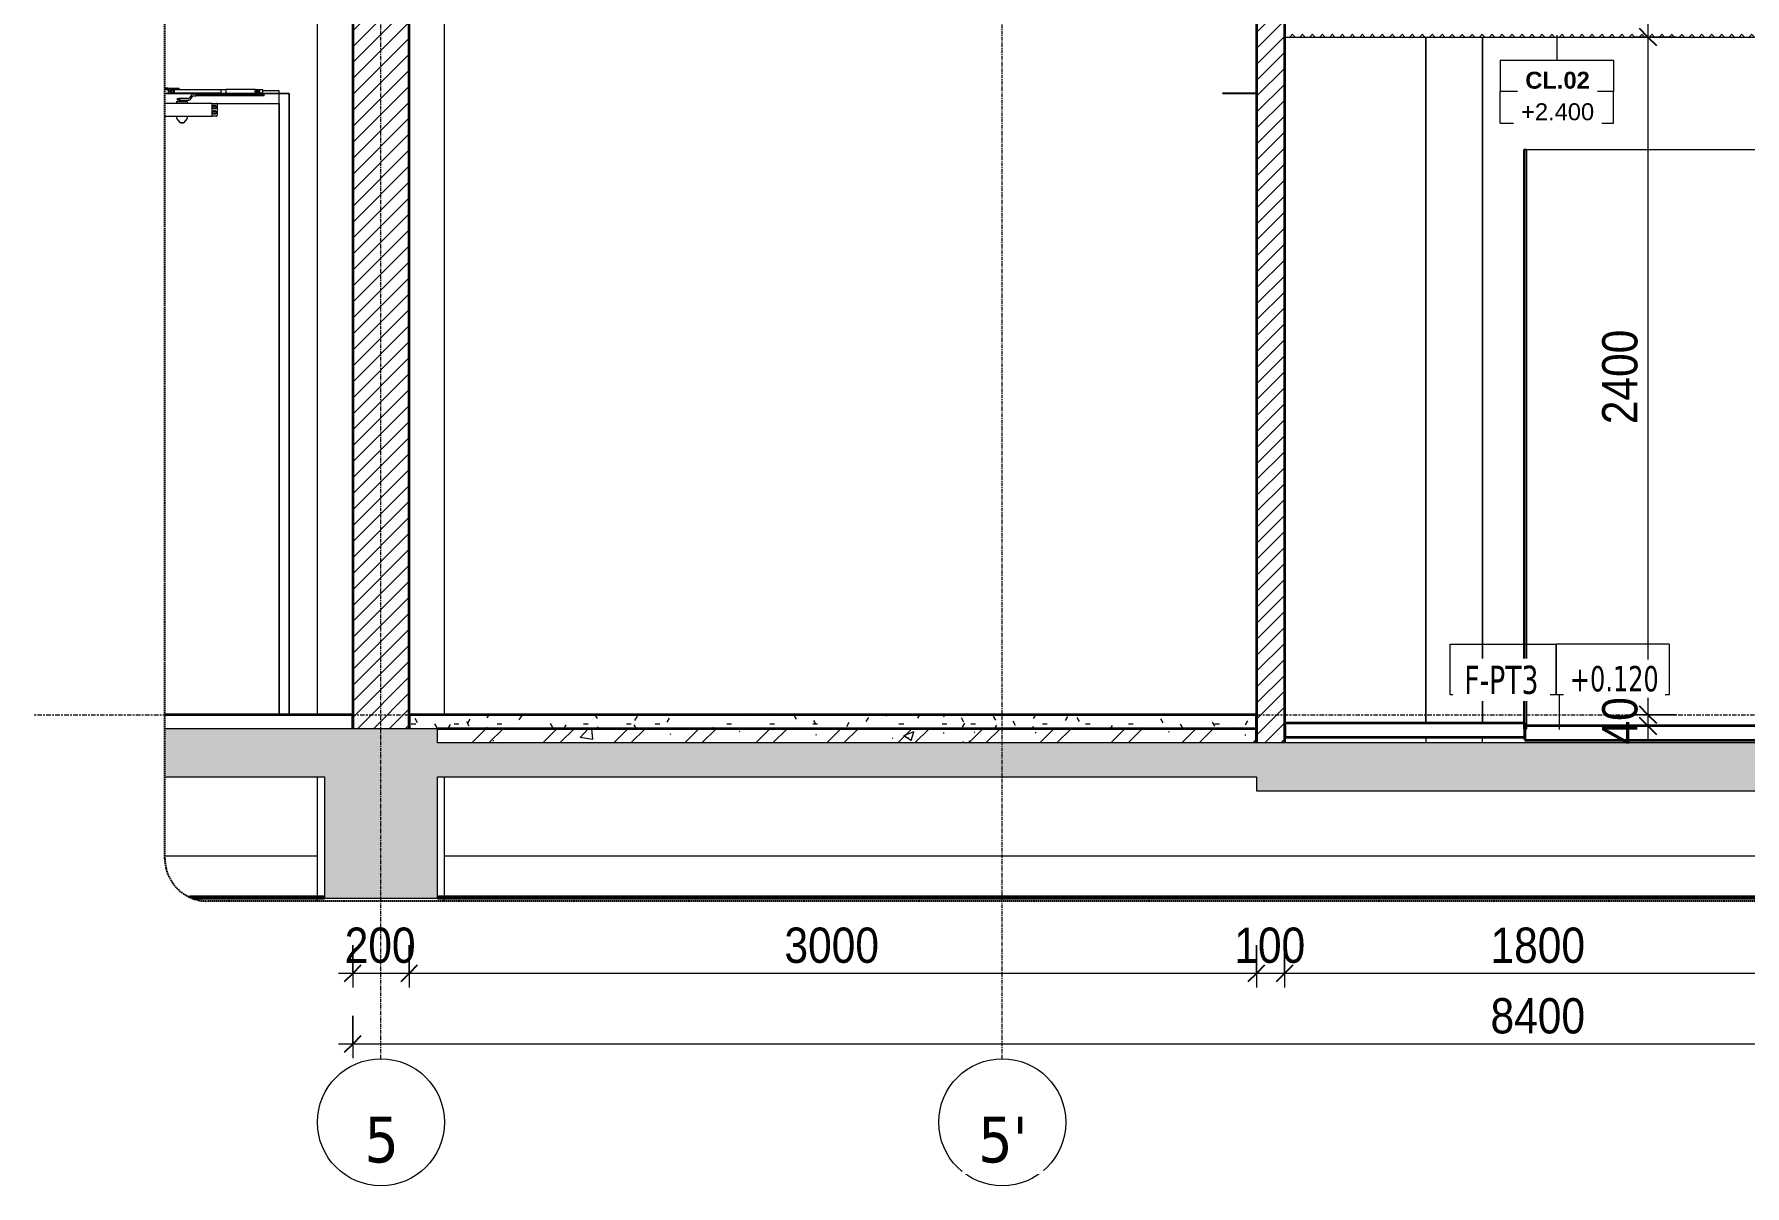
# Model space of a CAD drawing. Header units: millimetres. Extents: x 50254 to 245170, y 481 to 78637.
# Drawn here: x 105849 to 111906, y 531 to 4610 of the extents above; entities that cross this region are included whole.
import ezdxf

# ---------------------------------------------------------------- set-up
doc = ezdxf.new("R2010")
doc.units = ezdxf.units.MM
for name, pattern in [('Centre', [31.75, 6.35, -4.7625, 15.875, -4.7625]), ('Grid Line', [22.225, 12.7, -3.175, 3.175, -3.175]), ('Hidden', [7.14375, 4.7625, -2.38125])]:
    doc.linetypes.add(name, pattern=pattern)
for name, color, linetype, lineweight in [('0-4', 90, 'Continuous', 5), ('A-ANNO-DIMS', 211, 'Continuous', 9), ('A-ANNO-DIMS-50', 211, 'Continuous', 9), ('A-CLNG-1', 250, 'Continuous', 35), ('A-CLNG-FNSH-1', 7, 'Continuous', 18), ('A-CLNG-IDEN', 151, 'Continuous', 9), ('A-CLNG-PATT-1', 13, 'Continuous', 18), ('A-CLNG-PATT-2', 9, 'Continuous', 18), ('A-DETL-GENF', 92, 'Continuous', 18), ('A-DETL-GENF-4', 92, 'Hidden', 25), ('A-DETL-GENF-5', 9, 'Continuous', 18), ('A-DETL-THIN', 151, 'Continuous', 18), ('A-DOOR', 31, 'Continuous', 18), ('A-DOOR-3', 50, 'Continuous', 25), ('A-DOOR-FRAM-1', 31, 'Continuous', 18), ('A-FLOR-FNSH-1', 250, 'Continuous', 35), ('A-FLOR-IDEN', 11, 'Continuous', 9), ('A-FLOR-LEVL-2', 51, 'Centre', 9), ('A-FLOR-PATT-1', 253, 'Continuous', 18), ('A-FLOR-PATT-3', 67, 'Continuous', 18), ('A-GLAZ-CURT', 52, 'Continuous', 18), ('A-GLAZ-CURT-1', 50, 'Continuous', 25), ('A-GLAZ-CURT-2', 7, 'Continuous', 18), ('A-WALL', 113, 'Continuous', 18), ('A-WALL-4', 250, 'Continuous', 35), ('A-WALL-PATT-1', 9, 'Continuous', 18), ('A-WALL-PATT-2', 111, 'Continuous', 18), ('S-BEAM-1', 7, 'Continuous', 18), ('S-COLS', 52, 'Continuous', 18), ('S-COLS-8', 7, 'Continuous', 18), ('S-GRID-1', 1, 'Grid Line', 9), ('S-GRID-IDEN', 1, 'Continuous', 9)]:
    doc.layers.add(name, color=color, linetype=linetype, lineweight=lineweight)
doc.styles.add('Arial_1', font='arial.ttf', dxfattribs={"height": 60})
doc.styles.add('Arial_B_3', font='arialbd.ttf', dxfattribs={"height": 60})
doc.styles.add('Tahoma', font='tahoma.ttf', dxfattribs={"width": 0.8, "height": 100})
doc.styles.add('Tahoma_1', font='tahoma.ttf', dxfattribs={"width": 0.8, "height": 90})
doc.styles.add('Tahoma_B', font='tahomabd.ttf', dxfattribs={"height": 162.5})
doc.styles.add('UTM Avo', font='', dxfattribs={"width": 0.9, "height": 125})
doc.styles.get('UTM Avo').set_extended_font_data('UTM Avo')
doc.dimstyles.new('1_Dim_chi_tiet_2_5', dxfattribs={"dimscale": 304.8, "dimtxt": 124.912619, "dimasz": 0.19685, "dimexe": 0.164042, "dimexo": 0.0625, "dimgap": 0.016404, "dimtad": 1, "dimdec": 0, "dimrnd": 5, "dimzin": 0, "dimdsep": 46, "dimtxsty": 'UTM Avo', "dimblk1": 'OBLIQUE', "dimblk2": 'OBLIQUE', "dimsah": 1, "dimcen": 0.09, "dimdle": 0.164042, "dimazin": 0, "dimtfac": 1, "dimtdec": 4, "dimtix": 1, "dimtmove": 0, "dimatfit": 3, "dimfxl": 0.328084, "dimfxlon": 1, "dimtvp": 1, "dimtolj": 1, "dimtzin": 0, "dimarcsym": 2})
pattern_1 = [(50, (58313.93, 15375), (364.368, -31.878), [38.1, -419.1]), (355, (58313.93, 15375), (-70.486, 382.113), [30.48, -335.28]), (100.451, (58344.3, 15372.34), (293.885, 350.233), [32.38, -356.18]), (46.184, (58313.93, 15476.6), (542.158, -84.086), [57.15, -628.65]), (96.636, (58359.1, 15469.6), (474.805, 494.855), [48.57, -534.27]), (351.184, (58313.93, 15476.6), (474.81, 494.85), [45.72, -502.92]), (21, (58364.73, 15451.2), (303.2285, -204.5305), [38.1, -419.1]), (326, (58364.73, 15451.2), (123.604, 368.376), [30.48, -335.28]), (71.451, (58390, 15434.16), (426.834, 163.843), [32.38, -356.18]), (37.5, (58313.93, 15375), (6.1766, 169.1102), [3.353, -327.863, 3.353, -337.007, -336.55]), (37.5, (58313.93, 15375), (6.1766, 169.1102), [-671.576, 3.353, -333.197]), (7.5, (58313.93, 15375), (133.6389, 200.3615), [3.353, -190.703, 3.353, -320.243, -128.27]), (7.5, (58313.93, 15375), (133.6389, 200.3615), [-517.652, 3.353, -124.917]), (327.5, (58200.65, 15375), (271.1818, -11.4584), [3.353, -123.647, 3.353, -392.887, -525.78]), (327.5, (58200.65, 15375), (271.1818, -11.4584), [-523.24, 3.353, -522.427]), (317.5, (58149.85, 15375), (296.2585, 50.853), [3.353, -161.747, 3.353, -259.791, -373.38]), (317.5, (58149.85, 15375), (296.2585, 50.853), [-428.244, 3.353, -370.027]), (45, (58313.93, 15375), (-125.7236, 125.7236), []), (45, (58313.93, 15565.5), (-125.7236, 125.7236), [])]

# ---------------------------------------------------------------- blocks, each defined once
blk = doc.blocks.new('NCV_TKTC_KET CAU_rvt-5-TKCS_CĂN HỘ LOẠI 1 - MẶT CẮT 4')
at = {"layer": 'A-FLOR-PATT-1'}
h = blk.add_hatch(dxfattribs=at)
h.set_pattern_fill('FP_13', color=256, style=0, pattern_type=2)
h.set_pattern_definition(pattern_1)
h.paths.add_polyline_path([(55852.6, 2100), (55852.6, 2150), (52952.6, 2150), (52952.6, 2100), (55852.4, 2100)])
h = blk.add_hatch(dxfattribs=at)
h.set_pattern_fill('FP_13', color=256, style=0, pattern_type=2)
h.set_pattern_definition(pattern_1)
h.paths.add_polyline_path([(55852.6, 2100), (55852.6, 2150), (52952.6, 2150), (52952.6, 2100), (55852.4, 2100)])
at = {"layer": 'A-FLOR-FNSH-1'}
for p, q in [((55852.6, 2150), (52952.6, 2150)), ((55852.6, 2100), (55852.6, 2150))]:
    blk.add_line(p, q, dxfattribs=at)
at = {"layer": 'S-BEAM-1'}
for p, q in [((51987.6, 1700), (52527.6, 1700)), ((52977.6, 1700), (55852.6, 1700)), ((55852.6, 1700), (57852.6, 1700))]:
    blk.add_line(p, q, dxfattribs=at)
at = {"layer": 'S-COLS-8'}
for p, q in [((52527.6, 2200), (52527.6, 5380)), ((52977.6, 2200), (52977.6, 5380)), ((52527.6, 1555), (52527.6, 1980)), ((52977.6, 1555), (52977.6, 1980)), ((52527.6, 1540), (52527.6, 1550)), ((52977.6, 1540), (52977.6, 1550))]:
    blk.add_line(p, q, dxfattribs=at)
blk = doc.blocks.new('DOOR_CW_01 CANH MO-PANEL KINH - DIG_02-800x2200-CỬA NHÔM KÍNH-400864-TKCS_CĂN HỘ LOẠI 1 - MẶT CẮT 4')
at = {"layer": 'A-DOOR-3'}
blk.add_line((55852.564287, 4400), (55732.564287, 4400), dxfattribs=at)
blk = doc.blocks.new('System Panel - Glazed-921742-TKCS_CĂN HỘ LOẠI 1 - MẶT CẮT 4')
at = {"layer": 'A-GLAZ-CURT-2'}
for p, q in [((57742.6, 4200), (57302.1, 4200)), ((57742.6, 2160), (57742.6, 4200))]:
    blk.add_line(p, q, dxfattribs=at)
blk = doc.blocks.new('System Panel - Glazed-V110-TKCS_CĂN HỘ LOẠI 1 - MẶT CẮT 4')
at = {"layer": 'A-GLAZ-CURT-2'}
blk.add_line((57302.1, 4200), (56809.2, 4200), dxfattribs=at)
blk = doc.blocks.new('System Panel - Glazed-928425-TKCS_CĂN HỘ LOẠI 1 - MẶT CẮT 4')
at = {"layer": 'A-GLAZ-CURT-1'}
for p, q in [((56799.2, 4200), (56799.2, 2150)), ((56809.2, 4200), (56799.2, 4200)), ((56809.2, 2150), (56809.2, 4200)), ((56799.2, 2150), (56809.2, 2150))]:
    blk.add_line(p, q, dxfattribs=at)
blk = doc.blocks.new('NCV_TKTC_TANG 1_rvt-3-TKCS_CĂN HỘ LOẠI 1 - MẶT CẮT 4')
at = {"layer": 'A-CLNG-PATT-2'}
h = blk.add_hatch(dxfattribs=at)
h.set_pattern_fill('FP_15', color=256, style=0, pattern_type=2)
h.set_pattern_definition([(45, (58313.932, 15375), (-17.67767, 17.67767), []), (135, (58313.932, 15375), (-17.67767, -17.67767), [])])
h.paths.add_polyline_path([(55952.6, 4600), (57752.6, 4600), (57752.6, 4610), (55952.6, 4610)])
at = {"layer": 'A-FLOR-PATT-3'}
h = blk.add_hatch(dxfattribs=at)
h.set_pattern_fill('FP_14', color=256, style=0, pattern_type=2)
h.set_pattern_definition([(0, (58313.93, 15375), (203.2, 50.8), [16.764, -135.636, 16.764, -135.636, -812.8]), (0, (58313.93, 15375), (203.2, 50.8), [-304.8, 16.764, -288.036, 16.764, -135.636, -355.6]), (0, (58313.93, 15375), (203.2, 50.8), [-762, 16.764, -84.836, 16.764, -237.236]), (120, (58390.13, 15400.4), (-145.59409, 150.57636), [16.764, -135.636, 16.764, -135.636, -812.8]), (120, (58390.13, 15400.4), (-145.59409, 150.57636), [-304.8, 16.764, -288.036, 16.764, -135.636, -355.6]), (120, (58390.13, 15400.4), (-145.59409, 150.57636), [-762, 16.764, -84.836, 16.764, -237.236]), (240, (58415.53, 15502), (-57.60591, -201.37636), [16.764, -135.636, 16.764, -135.636, -812.8]), (240, (58415.53, 15502), (-57.60591, -201.37636), [-304.8, 16.764, -288.036, 16.764, -135.636, -355.6]), (240, (58415.53, 15502), (-57.60591, -201.37636), [-762, 16.764, -84.836, 16.764, -237.236])])
h.paths.add_polyline_path([(54361.2, 2150), (55852.6, 2150), (55852.6, 2200), (52852.6, 2200), (52852.6, 2150), (52977.6, 2150)])
at = {"layer": 'A-WALL-PATT-1'}
h = blk.add_hatch(dxfattribs=at)
h.set_pattern_fill('FP_12', color=256, style=0, pattern_type=2)
h.set_pattern_definition([(45, (58313.932, 15375), (-28.28427, 28.28427), [])])
h.paths.add_polyline_path([(55852.6, 2100), (55952.6, 2100), (55952.6, 5330), (55852.6, 5330), (55852.6, 2150)])
at = {"layer": 'A-CLNG-FNSH-1'}
for p, q in [((55952.6, 4610), (55952.6, 4600)), ((55952.6, 4600), (57752.6, 4600))]:
    blk.add_line(p, q, dxfattribs=at)
at = {"layer": 'A-FLOR-FNSH-1'}
for p, q in [((52652.6, 2200), (51987.6, 2200)), ((52652.6, 2150), (52652.6, 2200)), ((55852.6, 2200), (52852.6, 2200)), ((52852.6, 2200), (52852.6, 2150)), ((55852.6, 2100), (55852.6, 2200)), ((56802.6, 2170), (55952.6, 2170)), ((55952.6, 2170), (55952.6, 2120)), ((55952.6, 2120), (56802.6, 2120)), ((56802.6, 2120), (56802.6, 2170)), ((57752.6, 2160), (56802.6, 2160)), ((56802.6, 2160), (56802.6, 2110)), ((56802.6, 2110), (57752.6, 2110))]:
    blk.add_line(p, q, dxfattribs=at)
at = {"layer": 'A-WALL-4'}
for p, q in [((55852.6, 5330), (55852.6, 2100)), ((55952.6, 2100), (55952.6, 5330))]:
    blk.add_line(p, q, dxfattribs=at)
at = {"layer": 'A-DOOR'}
blk.add_blockref('DOOR_CW_01 CANH MO-PANEL KINH - DIG_02-800x2200-CỬA NHÔM KÍNH-400864-TKCS_CĂN HỘ LOẠI 1 - MẶT CẮT 4', (0, 0), dxfattribs=at)
at = {"layer": 'A-GLAZ-CURT'}
for name in ['System Panel - Glazed-928425-TKCS_CĂN HỘ LOẠI 1 - MẶT CẮT 4', 'System Panel - Glazed-V110-TKCS_CĂN HỘ LOẠI 1 - MẶT CẮT 4', 'System Panel - Glazed-921742-TKCS_CĂN HỘ LOẠI 1 - MẶT CẮT 4']:
    blk.add_blockref(name, (0, 0), dxfattribs=at)
blk = doc.blocks.new('FD_05 - FD_05-1000x2200mm-V109-TKCS_CĂN HỘ LOẠI 1 - MẶT CẮT 4')
at = {"layer": 'A-DOOR'}
for p, q in [((51987.5, 4414.5), (51999, 4414.5)), ((51999, 4400.5), (51987.5, 4400.5)), ((52154.4, 4365), (51987.6, 4365)), ((51987.7, 4420.3), (51987.7, 4418.5)), ((51987.9, 4418.5), (51991.6, 4418.5)), ((51987.9, 4415.5), (51991.6, 4415.5)), ((51988.6, 4420.3), (51993.7, 4420.3)), ((51988.7, 4415.5), (51988.7, 4414.5)), ((51991.6, 4418.5), (51995.9, 4418.5)), ((51991.6, 4415.5), (51995.9, 4415.5)), ((51993.7, 4420.3), (51998.9, 4420.3)), ((51995.9, 4418.5), (52012.4, 4418.5)), ((51995.9, 4415.5), (52012.4, 4415.5)), ((51998.7, 4414.5), (51998.7, 4415.5)), ((51999, 4414.5), (52004.7, 4414.5)), ((51999, 4414.5), (51999, 4400.5)), ((52004.7, 4400.5), (51999, 4400.5)), ((51999.7, 4418.5), (51999.7, 4420.3)), ((52000.2, 4400.5), (52000.2, 4414.5)), ((52006.7, 4414.5), (52004.7, 4414.5)), ((52008.7, 4414.5), (52006.7, 4414.5)), ((52006.7, 4414.5), (52008.7, 4414.5)), ((52008.7, 4414.5), (52008.7, 4415.5)), ((52185.7, 4412.5), (52009.4, 4412.5)), ((52009.4, 4402.5), (52185.7, 4402.5)), ((52010.2, 4411.5), (52010.9, 4411.5)), ((52010.9, 4403.5), (52010.2, 4403.5)), ((52010.9, 4411.5), (52017.8, 4411.5)), ((52017.8, 4403.5), (52010.9, 4403.5)), ((52012.4, 4418.5), (52013.5, 4418.5)), ((52012.4, 4415.5), (52013.5, 4415.5)), ((52013.5, 4418.5), (52018.7, 4418.5)), ((52013.5, 4415.5), (52018.7, 4415.5)), ((52017.8, 4403.5), (52017.8, 4411.5)), ((52018.8, 4418.5), (52019.1, 4418.5)), ((52018.8, 4415.5), (52019.1, 4415.5)), ((52019.1, 4418.5), (52038.3, 4418.5)), ((52019.1, 4415.5), (52038.3, 4415.5)), ((52028.8, 4372), (52028.8, 4365)), ((52028.8, 4372), (52029.5, 4372)), ((52029.5, 4372), (52067.9, 4372)), ((52030.9, 4382), (52030.9, 4376)), ((52030.9, 4382), (52039.4, 4382)), ((52039.4, 4376), (52030.9, 4376)), ((52038.3, 4418.5), (52038.7, 4418.5)), ((52038.3, 4415.5), (52038.7, 4415.5)), ((52038.3, 4384), (52045.7, 4384)), ((52038.3, 4384), (52038.3, 4382)), ((52038.3, 4376), (52038.3, 4374)), ((52042, 4374), (52038.3, 4374)), ((52038.7, 4415.5), (52038.7, 4418.5)), ((52038.7, 4415.5), (52038.7, 4418.5)), ((52069.8, 4382), (52039.4, 4382)), ((52039.4, 4382), (52039.4, 4376)), ((52039.4, 4376), (52069.8, 4376)), ((52039.4, 4374), (52039.4, 4372)), ((52045.7, 4374), (52042, 4374)), ((52045.7, 4384), (52045.7, 4382)), ((52045.7, 4376), (52045.7, 4374)), ((52045.8, 4384), (52055.7, 4384)), ((52050.7, 4374), (52045.8, 4374)), ((52055.7, 4374), (52050.7, 4374)), ((52055.7, 4384), (52058.4, 4384)), ((52055.7, 4384), (52055.7, 4382)), ((52055.7, 4376), (52055.7, 4374)), ((52057.1, 4374), (52055.7, 4374)), ((52058.4, 4374), (52057.1, 4374)), ((52057.4, 4372), (52057.4, 4374)), ((52058.4, 4382), (52058.4, 4384)), ((52058.4, 4374), (52058.4, 4376)), ((52067.9, 4365), (52067.9, 4372)), ((52080.5, 4392.9), (52074.7, 4384.6)), ((52079.6, 4381.1), (52085.4, 4389.4)), ((52090.3, 4398), (52090.3, 4398)), ((52098.7, 4398), (52090.3, 4398)), ((52090.3, 4392), (52098.7, 4392)), ((52098.7, 4392), (52098.7, 4398)), ((52098.7, 4398), (52334.2, 4398)), ((52334.2, 4392), (52098.7, 4392)), ((52154.4, 4364.7), (52154.4, 4365)), ((52154.4, 4356.1), (52154.4, 4364.7)), ((52154.5, 4365), (52157.1, 4365)), ((52157.1, 4365), (52169.4, 4365)), ((52172.4, 4362), (52172.4, 4323)), ((52203.1, 4413.5), (52185.7, 4413.5)), ((52185.7, 4401.5), (52203.1, 4401.5)), ((52307.8, 4414.5), (52203.1, 4414.5)), ((52203.1, 4400.5), (52307.8, 4400.5)), ((52308.6, 4414), (52315.5, 4414)), ((52308.6, 4414), (52308.6, 4401)), ((52308.6, 4401.4), (52308.6, 4413.6)), ((52308.6, 4413.6), (52308.6, 4401.4)), ((52315.5, 4401), (52308.6, 4401)), ((52315.5, 4414), (52322.6, 4414)), ((52322.6, 4401), (52315.5, 4401)), ((52321.2, 4401), (52321.2, 4398)), ((52322.6, 4414), (52334.7, 4414)), ((52322.6, 4414), (52322.6, 4401)), ((52334.7, 4401), (52322.6, 4401)), ((52332.2, 4398), (52332.2, 4401)), ((52334.2, 4398), (52338.7, 4398)), ((52334.2, 4398), (52334.2, 4392)), ((52338.7, 4392), (52334.2, 4392)), ((52334.7, 4401), (52334.7, 4414)), ((52392.6, 4410), (52335.2, 4410)), ((52338.7, 4392), (52338.7, 4398)), ((52392.6, 2200), (52392.6, 4410)), ((51987.6, 4320), (52154.4, 4320)), ((52028.9, 4320), (52028.9, 4312.4)), ((52029.1, 4311.7), (52042.1, 4296.3)), ((52054.6, 4296.3), (52067.6, 4311.7)), ((52067.9, 4312.4), (52067.9, 4320)), ((52154.4, 4354.3), (52154.4, 4356.1)), ((52154.4, 4330.7), (52154.4, 4354.3)), ((52154.4, 4328.9), (52154.4, 4330.7)), ((52154.4, 4320.3), (52154.4, 4328.9)), ((52154.4, 4320), (52154.4, 4320.3)), ((52157.1, 4320), (52154.5, 4320)), ((52169.4, 4320), (52157.1, 4320)), ((52048.4, 4296), (52048.4, 4296)), ((52048.4, 4296), (52048.4, 4296))]:
    blk.add_line(p, q, dxfattribs=at)
at = {"layer": 'A-DOOR', "flags": 128}
for points in [[(52017.8, 4411.5), (52018.8, 4411), (52019.6, 4410.4), (52020.2, 4409.7), (52020.7, 4409), (52021, 4408.3), (52021.1, 4407.5)], [(52021.1, 4407.5), (52021, 4406.7), (52020.7, 4406), (52020.2, 4405.3), (52019.6, 4404.6), (52018.8, 4404), (52017.8, 4403.5)], [(52172.4, 4362), (52172.3, 4362.7), (52172.1, 4363.3), (52171.7, 4363.9), (52171.2, 4364.3), (52170.7, 4364.7), (52170, 4364.9), (52169.4, 4365)], [(52169.4, 4320), (52170, 4320.1), (52170.7, 4320.3), (52171.2, 4320.7), (52171.7, 4321.1), (52172.1, 4321.7), (52172.3, 4322.3), (52172.4, 4323)], [(52048.4, 4296), (52043.7, 4296), (52042.8, 4296)], [(52042.8, 4296), (52045.4, 4296), (52048.4, 4296)], [(52048.4, 4296), (52053.1, 4296), (52053.9, 4296)], [(52053.9, 4296), (52051.4, 4296), (52048.4, 4296)]]:
    blk.add_lwpolyline(points, dxfattribs=at)
at = {"layer": 'A-DOOR'}
for centre, start, end in [((52163.4, 4352), 0, 180), ((52163.4, 4352), 180, 0), ((52163.4, 4333), 0, 180), ((52163.4, 4333), 180, 0)]:
    blk.add_arc(centre, 3.5, start, end, dxfattribs=at)
for centre, major_axis, ratio, start_param, end_param in [((52006.9, 4407.5), (0, 2.5), 0.965835, 4.712389, 7.853982), ((52006.9, 4407.5), (0, 2.5), 0.965835, 1.570796, 4.712389), ((52004.7, 4407.5), (0, 7), 0.965835, 4.712389, 6.283185), ((52004.7, 4407.5), (0, 7), 0.965835, 3.141593, 4.712389), ((52004.3, 4407.5), (0, 2.5), 0.965835, 4.712389, 5.759587), ((52004.3, 4407.5), (0, 2.5), 0.965835, 3.665191, 4.712389), ((52004.8, 4407.5), (0, 2.5), 0.965835, 4.712389, 5.759587), ((52004.8, 4407.5), (0, 2.5), 0.965835, 4.712389, 5.759587), ((52004.8, 4407.5), (0, 2.5), 0.965835, 3.665191, 4.712389), ((52004.8, 4407.5), (0, 2.5), 0.965835, 3.665191, 4.712389), ((52006.4, 4407.5), (0, 2.5), 0.965835, 4.712389, 5.924361), ((52006.4, 4407.5), (0, 2.5), 0.965835, 4.712389, 5.924361), ((52006.4, 4407.5), (0, 2.5), 0.965835, 3.500417, 4.712389), ((52006.4, 4407.5), (0, 2.5), 0.965835, 3.500417, 4.712389), ((52069.8, 4388), (0, 6), 1, 3.141593, 4.101524), ((52069.8, 4388), (0, 12), 1, 3.141593, 4.101524), ((52090.3, 4386), (0, 12), 1, 0, 0.959931), ((52090.3, 4386), (0, 6), 1, 0, 0.959931), ((52185.7, 4407.5), (0, 6), 0.259156, 4.712389, 6.806784), ((52185.7, 4407.5), (0, 6), 0.259156, 2.617994, 4.712389), ((52185.7, 4407.5), (0, 5), 0.259156, 4.712389, 6.283185), ((52185.7, 4407.5), (0, 5), 0.259156, 3.141593, 4.712389), ((52203.1, 4407.5), (0, 7), 0.259156, 4.712389, 6.806784), ((52203.1, 4407.5), (0, 7), 0.259156, 2.617994, 4.712389), ((52203.1, 4407.5), (0, 6), 0.259156, 4.712389, 6.283185), ((52203.1, 4407.5), (0, 6), 0.259156, 3.141593, 4.712389), ((52307.8, 4407.5), (0, 7), 0.259156, 5.776005, 6.283185), ((52307.8, 4407.5), (0, 7), 0.259156, 3.141593, 3.648773), ((52316.8, 4407.5), (0, 6.79), 0.965835, 0.291061, 1.570796), ((52316.8, 4407.5), (0, 6.79), 0.965835, 1.570796, 2.850532), ((52317.3, 4407.5), (0, 6.79), 0.965835, 0.291061, 1.570796), ((52317.3, 4407.5), (0, 6.79), 0.965835, 1.570796, 2.850532), ((52316.7, 4407.5), (0, 2.5), 0.965835, 4.712389, 7.853982), ((52316.7, 4407.5), (0, 2.5), 0.965835, 1.570796, 4.712389), ((52313.8, 4407.5), (0, 2.5), 0.965835, 4.712389, 5.497787), ((52313.8, 4407.5), (0, 2.5), 0.965835, 3.926991, 4.712389), ((52314.3, 4407.5), (0, 2.5), 0.965835, 4.712389, 5.759587), ((52314.4, 4407.5), (0, 2.5), 0.965835, 4.712389, 5.759587), ((52314.3, 4407.5), (0, 2.5), 0.965835, 3.665191, 4.712389), ((52314.4, 4407.5), (0, 2.5), 0.965835, 3.665191, 4.712389), ((52316.2, 4407.5), (0, 2.5), 0.965835, 4.712389, 6.021386), ((52316.1, 4407.5), (0, 2.5), 0.965835, 4.712389, 6.021386), ((52316.2, 4407.5), (0, 2.5), 0.965835, 3.403392, 4.712389), ((52316.1, 4407.5), (0, 2.5), 0.965835, 3.403392, 4.712389)]:
    blk.add_ellipse(centre, major_axis=major_axis, ratio=ratio, start_param=start_param, end_param=end_param, dxfattribs=at)
for points, knots in [([(52307.5, 4407.5), (52307.5, 4407.8), (52307.6, 4408.2), (52307.6, 4408.7), (52307.6, 4409), (52307.7, 4409.4), (52307.8, 4409.8), (52307.8, 4410), (52307.9, 4410.3), (52307.9, 4410.4), (52308, 4410.6), (52308, 4410.8), (52308.1, 4411.1), (52308.2, 4411.3), (52308.2, 4411.5), (52308.3, 4411.7), (52308.3, 4411.8), (52308.4, 4412), (52308.4, 4412.3), (52308.5, 4412.5), (52308.6, 4412.8), (52308.6, 4413.2), (52308.6, 4413.5), (52308.6, 4413.6)], [0, 0, 0, 0, 0.1, 0.15, 0.2, 0.25, 0.3, 0.35, 0.375, 0.4, 0.425, 0.45, 0.5, 0.55, 0.575, 0.6, 0.625, 0.65, 0.7, 0.75, 0.8, 0.9, 1, 1, 1, 1]), ([(52308.6, 4401.4), (52308.6, 4401.5), (52308.6, 4401.8), (52308.6, 4402.2), (52308.5, 4402.5), (52308.4, 4402.7), (52308.4, 4403), (52308.3, 4403.2), (52308.3, 4403.3), (52308.2, 4403.5), (52308.2, 4403.7), (52308.1, 4403.9), (52308, 4404.2), (52308, 4404.4), (52307.9, 4404.6), (52307.9, 4404.7), (52307.8, 4405), (52307.8, 4405.2), (52307.7, 4405.6), (52307.6, 4406), (52307.6, 4406.3), (52307.6, 4406.8), (52307.5, 4407.2), (52307.5, 4407.5)], [0, 0, 0, 0, 0.1, 0.2, 0.25, 0.3, 0.35, 0.375, 0.4, 0.425, 0.45, 0.5, 0.55, 0.575, 0.6, 0.625, 0.65, 0.7, 0.75, 0.8, 0.85, 0.9, 1, 1, 1, 1]), ([(52157.1, 4354.9), (52157.6, 4356), (52158.8, 4357.3), (52161, 4358.4), (52162.8, 4358.7), (52164.6, 4358.5), (52166.3, 4357.9), (52167.7, 4356.9), (52168.9, 4355.5), (52169.6, 4353.8), (52169.7, 4352.6), (52169.7, 4352)], [0, 0, 0, 0, 0.2, 0.3, 0.4, 0.5, 0.6, 0.7, 0.8, 0.9, 1, 1, 1, 1]), ([(52169.7, 4352), (52169.7, 4350.8), (52169.2, 4349), (52167.7, 4347.1), (52166.3, 4346.1), (52164.6, 4345.5), (52162.8, 4345.3), (52161, 4345.6), (52159.4, 4346.4), (52158, 4347.6), (52157.4, 4348.6), (52157.1, 4349.1)], [0, 0, 0, 0, 0.2, 0.3, 0.4, 0.5, 0.6, 0.7, 0.8, 0.9, 1, 1, 1, 1]), ([(52157.1, 4335.9), (52157.6, 4337), (52158.8, 4338.3), (52161, 4339.4), (52162.8, 4339.7), (52164.6, 4339.5), (52166.3, 4338.9), (52167.7, 4337.9), (52168.9, 4336.5), (52169.6, 4334.8), (52169.7, 4333.6), (52169.7, 4333)], [0, 0, 0, 0, 0.2, 0.3, 0.4, 0.5, 0.6, 0.7, 0.8, 0.9, 1, 1, 1, 1]), ([(52169.7, 4333), (52169.7, 4331.8), (52169.2, 4330), (52167.7, 4328.1), (52166.3, 4327.1), (52164.6, 4326.5), (52162.8, 4326.3), (52161, 4326.6), (52159.4, 4327.4), (52158, 4328.6), (52157.4, 4329.6), (52157.1, 4330.1)], [0, 0, 0, 0, 0.2, 0.3, 0.4, 0.5, 0.6, 0.7, 0.8, 0.9, 1, 1, 1, 1])]:
    blk.add_open_spline(points, degree=3, knots=knots, dxfattribs=at)
for points in [[(52156.4, 4352), (52156.4, 4352.5), (52156.5, 4353.5), (52156.9, 4354.4), (52157.1, 4354.9)], [(52157.1, 4349.1), (52156.9, 4349.6), (52156.5, 4350.5), (52156.4, 4351.5), (52156.4, 4352)], [(52156.4, 4333), (52156.4, 4333.5), (52156.5, 4334.5), (52156.9, 4335.4), (52157.1, 4335.9)], [(52157.1, 4330.1), (52156.9, 4330.6), (52156.5, 4331.5), (52156.4, 4332.5), (52156.4, 4333)]]:
    blk.add_open_spline(points, degree=3, dxfattribs=at)
at = {"layer": 'A-DOOR-FRAM-1'}
for p, q in [((52321.7, 4400), (51987.9, 4400)), ((52169.4, 4365), (52392.6, 4365)), ((52427.6, 4400), (52332.2, 4400)), ((52392.6, 4365), (52392.6, 2200)), ((52427.6, 2200), (52427.6, 4400))]:
    blk.add_line(p, q, dxfattribs=at)
blk = doc.blocks.new('BORDER VIEW - BORDER VIEW-3678985-TKCS_CĂN HỘ LOẠI 1 - MẶT CẮT 4')
at = {"layer": 'A-DETL-GENF-4'}
for p, q in [((51987.6, 1690), (51987.6, 5750)), ((61411, 1540), (52137.6, 1540))]:
    blk.add_line(p, q, dxfattribs=at)
blk.add_arc((52137.6, 1690), 150, 180, 270, dxfattribs=at)
blk = doc.blocks.new('Grid - M_Grid Head - Circle-353313-TKCS_CĂN HỘ LOẠI 1 - MẶT CẮT 4')
at = {"layer": 'S-GRID-IDEN'}
blk.add_circle((52752.6, 756.4), 225, dxfattribs=at)
blk = doc.blocks.new('DIMBLOCK64-TKCS_CĂN HỘ LOẠI 1 - MẶT CẮT 4')
at = {"layer": 'A-ANNO-DIMS-50'}
for p, q in [((110276.5, 1383.6), (110276.5, 1233.6)), ((110276.5, 1283.6), (110276.5, 1383.6)), ((112076.5, 1383.6), (112076.5, 1233.6)), ((112076.5, 1283.6), (112076.5, 1383.6)), ((112076.5, 1283.6), (110276.5, 1283.6))]:
    blk.add_line(p, q, dxfattribs=at)
at = {"layer": 'A-ANNO-DIMS-50', "lineweight": 25}
for p, q in [((110276.5, 1283.6), (110246.5, 1253.6)), ((110276.5, 1283.6), (110306.5, 1313.6)), ((112076.5, 1283.6), (112046.5, 1253.6)), ((112076.5, 1283.6), (112106.5, 1313.6))]:
    blk.add_line(p, q, dxfattribs=at)
at = {"layer": 'A-ANNO-DIMS-50', "color": 0, "insert": (111005.4, 1446), "char_height": 125, "width": 410.824, "attachment_point": 1, "line_spacing_factor": 1.110334, "style": 'UTM Avo'}
blk.add_mtext('1800', dxfattribs=at)
blk = doc.blocks.new('_Oblique')
at = {"color": 0, "linetype": 'ByBlock', "lineweight": -2}
blk.add_line((-0.5, -0.5), (0.5, 0.5), dxfattribs=at)
blk = doc.blocks.new('DIMBLOCK65-TKCS_CĂN HỘ LOẠI 1 - MẶT CẮT 4')
at = {"layer": 'A-ANNO-DIMS-50'}
for p, q in [((110176.5, 1383.6), (110176.5, 1233.6)), ((110176.5, 1283.6), (110176.5, 1383.6)), ((110276.5, 1383.6), (110276.5, 1233.6)), ((110276.5, 1283.6), (110276.5, 1383.6)), ((110276.5, 1283.6), (110176.5, 1283.6))]:
    blk.add_line(p, q, dxfattribs=at)
at = {"layer": 'A-ANNO-DIMS-50', "lineweight": 25}
for p, q in [((110176.5, 1283.6), (110146.5, 1253.6)), ((110176.5, 1283.6), (110206.5, 1313.6)), ((110276.5, 1283.6), (110246.5, 1253.6)), ((110276.5, 1283.6), (110306.5, 1313.6))]:
    blk.add_line(p, q, dxfattribs=at)
at = {"layer": 'A-ANNO-DIMS-50', "color": 0, "insert": (110098.2, 1446), "char_height": 125, "width": 308.118, "attachment_point": 1, "line_spacing_factor": 1.110334, "style": 'UTM Avo'}
blk.add_mtext('100', dxfattribs=at)
blk = doc.blocks.new('DIMBLOCK66-TKCS_CĂN HỘ LOẠI 1 - MẶT CẮT 4')
at = {"layer": 'A-ANNO-DIMS-50'}
for p, q in [((107176.5, 1383.6), (107176.5, 1233.6)), ((107176.5, 1283.6), (107176.5, 1383.6)), ((110176.5, 1383.6), (110176.5, 1233.6)), ((110176.5, 1283.6), (110176.5, 1383.6)), ((110176.5, 1283.6), (107176.5, 1283.6))]:
    blk.add_line(p, q, dxfattribs=at)
at = {"layer": 'A-ANNO-DIMS-50', "lineweight": 25}
for p, q in [((107176.5, 1283.6), (107146.5, 1253.6)), ((107176.5, 1283.6), (107206.5, 1313.6)), ((110176.5, 1283.6), (110146.5, 1253.6)), ((110176.5, 1283.6), (110206.5, 1313.6))]:
    blk.add_line(p, q, dxfattribs=at)
at = {"layer": 'A-ANNO-DIMS-50', "color": 0, "insert": (108505.4, 1446), "char_height": 125, "width": 410.824, "attachment_point": 1, "line_spacing_factor": 1.110334, "style": 'UTM Avo'}
blk.add_mtext('3000', dxfattribs=at)
blk = doc.blocks.new('DIMBLOCK67-TKCS_CĂN HỘ LOẠI 1 - MẶT CẮT 4')
at = {"layer": 'A-ANNO-DIMS-50'}
for p, q in [((106976.5, 1383.6), (106976.5, 1233.6)), ((106976.5, 1283.6), (106976.5, 1383.6)), ((107176.5, 1383.6), (107176.5, 1233.6)), ((107176.5, 1283.6), (107176.5, 1383.6)), ((107176.5, 1283.6), (106926.5, 1283.6))]:
    blk.add_line(p, q, dxfattribs=at)
at = {"layer": 'A-ANNO-DIMS-50', "lineweight": 25}
for p, q in [((106976.5, 1283.6), (106946.5, 1253.6)), ((106976.5, 1283.6), (107006.5, 1313.6)), ((107176.5, 1283.6), (107146.5, 1253.6)), ((107176.5, 1283.6), (107206.5, 1313.6))]:
    blk.add_line(p, q, dxfattribs=at)
at = {"layer": 'A-ANNO-DIMS-50', "color": 0, "insert": (106948.2, 1446), "char_height": 125, "width": 308.118, "attachment_point": 1, "line_spacing_factor": 1.110334, "style": 'UTM Avo'}
blk.add_mtext('200', dxfattribs=at)
blk = doc.blocks.new('DIMBLOCK68-TKCS_CĂN HỘ LOẠI 1 - MẶT CẮT 4')
at = {"layer": 'A-ANNO-DIMS-50'}
for p, q in [((106976.5, 1133.6), (106976.5, 983.6)), ((106976.5, 1033.6), (106976.5, 1133.6)), ((115376.5, 1133.6), (115376.5, 983.6)), ((115376.5, 1033.6), (115376.5, 1133.6)), ((115426.5, 1033.6), (106926.5, 1033.6))]:
    blk.add_line(p, q, dxfattribs=at)
at = {"layer": 'A-ANNO-DIMS-50', "lineweight": 25}
for p, q in [((106976.5, 1033.6), (106946.5, 1003.6)), ((106976.5, 1033.6), (107006.5, 1063.6)), ((115376.5, 1033.6), (115346.5, 1003.6)), ((115376.5, 1033.6), (115406.5, 1063.6))]:
    blk.add_line(p, q, dxfattribs=at)
at = {"layer": 'A-ANNO-DIMS-50', "color": 0, "insert": (111005.4, 1196), "char_height": 125, "width": 410.824, "attachment_point": 1, "line_spacing_factor": 1.110334, "style": 'UTM Avo'}
blk.add_mtext('8400', dxfattribs=at)
blk = doc.blocks.new('DIMBLOCK72-TKCS_CĂN HỘ LOẠI 1 - MẶT CẮT 4')
at = {"layer": 'A-ANNO-DIMS-50', "lineweight": 25}
for p, q in [((111563, 4600), (111533, 4630)), ((111563, 4600), (111593, 4570)), ((111563, 2200), (111533, 2230)), ((111563, 2200), (111593, 2170))]:
    blk.add_line(p, q, dxfattribs=at)
at = {"layer": 'A-ANNO-DIMS-50'}
for p, q in [((111563, 4650), (111563, 2200)), ((111663, 4600), (111513, 4600)), ((111563, 4600), (111663, 4600)), ((111663, 2200), (111513, 2200)), ((111563, 2200), (111663, 2200))]:
    blk.add_line(p, q, dxfattribs=at)
at = {"layer": 'A-ANNO-DIMS-50', "color": 0, "insert": (111400.6, 3228.8), "char_height": 125, "width": 410.824, "attachment_point": 1, "rotation": 90, "line_spacing_factor": 1.110334, "style": 'UTM Avo'}
blk.add_mtext('2400', dxfattribs=at)
blk = doc.blocks.new('DIMBLOCK73-TKCS_CĂN HỘ LOẠI 1 - MẶT CẮT 4')
at = {"layer": 'A-ANNO-DIMS-50'}
for p, q in [((111663, 2200), (111513, 2200)), ((111563, 2200), (111563, 2110)), ((111563, 2200), (111663, 2200)), ((111663, 2160), (111513, 2160)), ((111563, 2160), (111663, 2160))]:
    blk.add_line(p, q, dxfattribs=at)
at = {"layer": 'A-ANNO-DIMS-50', "lineweight": 25}
for p, q in [((111563, 2200), (111533, 2230)), ((111563, 2160), (111533, 2190)), ((111563, 2200), (111593, 2170)), ((111563, 2160), (111593, 2130))]:
    blk.add_line(p, q, dxfattribs=at)
at = {"layer": 'A-ANNO-DIMS-50', "color": 0, "insert": (111400.6, 2094.4), "char_height": 125, "width": 205.412, "attachment_point": 1, "rotation": 90, "line_spacing_factor": 1.110334, "style": 'UTM Avo'}
blk.add_mtext('40', dxfattribs=at)
blk = doc.blocks.new('M_Ceiling Tag w Height - M_Ceiling Tag w Height-4076435-TKCS_CĂN HỘ LOẠI 1 - MẶT CẮT 4')
at = {"layer": 'A-CLNG-IDEN'}
for p, q in [((58004.3, 4629.1), (58004.3, 4517.9)), ((58004.3, 4629.1), (58405.5, 4629.1)), ((58405.5, 4629.1), (58405.5, 4517.9)), ((58004.3, 4406.6), (58004.3, 4517.9)), ((58405.5, 4517.9), (58004.3, 4517.9)), ((58405.5, 4406.6), (58405.5, 4517.9)), ((58004.3, 4406.6), (58405.5, 4406.6))]:
    blk.add_line(p, q, dxfattribs=at)
blk = doc.blocks.new('TAG SAN - TTG - TAG FFL-4075299-TKCS_CĂN HỘ LOẠI 1 - MẶT CẮT 4')
at = {"layer": 'A-FLOR-IDEN'}
for p, q in [((58713.7, 2271.2), (58713.7, 2450)), ((58713.7, 2450), (59089.7, 2450)), ((59089.7, 2450), (59089.7, 2271.2)), ((59489.7, 2450), (59089.7, 2450)), ((59089.7, 2271.2), (59089.7, 2450)), ((59489.7, 2450), (59489.7, 2271.2)), ((59089.7, 2271.2), (58713.7, 2271.2)), ((59489.7, 2271.2), (59089.7, 2271.2))]:
    blk.add_line(p, q, dxfattribs=at)

msp = doc.modelspace()

# ---------------------------------------------------------------- hatches: boundary and pattern name
at = {"layer": 'A-CLNG-PATT-1'}
h = msp.add_hatch(dxfattribs=at)
h.set_pattern_fill('FP_16', color=256, style=0, pattern_type=2)
h.set_pattern_definition([(0, (112637.91, 15375), (406.4, 101.6), [16.764, -288.036, 16.764, -288.036, -1625.6]), (0, (112637.91, 15375), (406.4, 101.6), [-609.6, 16.764, -592.836, 16.764, -288.036, -711.2]), (0, (112637.91, 15375), (406.4, 101.6), [-1524, 16.764, -186.436, 16.764, -491.236]), (120, (112790.31, 15425.8), (-291.1882, 301.1527), [16.764, -288.036, 16.764, -288.036, -1625.6]), (120, (112790.31, 15425.8), (-291.1882, 301.1527), [-609.6, 16.764, -592.836, 16.764, -288.036, -711.2]), (120, (112790.31, 15425.8), (-291.1882, 301.1527), [-1524, 16.764, -186.436, 16.764, -491.236]), (240, (112841.11, 15629), (-115.2118, -402.7527), [16.764, -288.036, 16.764, -288.036, -1625.6]), (240, (112841.11, 15629), (-115.2118, -402.7527), [-609.6, 16.764, -592.836, 16.764, -288.036, -711.2]), (240, (112841.11, 15629), (-115.2118, -402.7527), [-1524, 16.764, -186.436, 16.764, -491.236])])
h.paths.add_polyline_path([(111155, 1550), (115076.6, 1550), (115076.6, 1555), (107276.6, 1555), (107276.6, 1550), (111131.7, 1550)])
h.paths.add_polyline_path([(115785.6, 1550), (115797.7, 1555), (115476.6, 1555), (115476.6, 1550), (115773.8, 1550)])
h.paths.add_polyline_path([(106410.9, 1550), (106876.6, 1550), (106876.6, 1555), (106398.8, 1555), (106406.8, 1551.7)])
at = {"layer": 'A-DETL-GENF-5'}
h = msp.add_hatch(dxfattribs=at)
h.set_pattern_fill('FP_13', color=256, style=0, pattern_type=2)
h.set_pattern_definition([(50, (112637.9, 15375), (364.368, -31.878), [38.1, -419.1]), (355, (112637.9, 15375), (-70.486, 382.113), [30.48, -335.28]), (100.451, (112668.27, 15372.34), (293.885, 350.233), [32.38, -356.18]), (46.184, (112637.9, 15476.6), (542.158, -84.086), [57.15, -628.65]), (96.636, (112683.1, 15469.6), (474.805, 494.855), [48.57, -534.27]), (351.184, (112637.9, 15476.6), (474.81, 494.85), [45.72, -502.92]), (21, (112688.7, 15451.2), (303.2285, -204.5305), [38.1, -419.1]), (326, (112688.7, 15451.2), (123.604, 368.376), [30.48, -335.28]), (71.451, (112713.97, 15434.16), (426.834, 163.843), [32.38, -356.18]), (37.5, (112637.9, 15375), (6.1766, 169.1102), [3.353, -327.863, 3.353, -337.007, -336.55]), (37.5, (112637.9, 15375), (6.1766, 169.1102), [-671.576, 3.353, -333.197]), (7.5, (112637.9, 15375), (133.6389, 200.3615), [3.353, -190.703, 3.353, -320.243, -128.27]), (7.5, (112637.9, 15375), (133.6389, 200.3615), [-517.652, 3.353, -124.917]), (327.5, (112524.62, 15375), (271.1818, -11.4584), [3.353, -123.647, 3.353, -392.887, -525.78]), (327.5, (112524.62, 15375), (271.1818, -11.4584), [-523.24, 3.353, -522.427]), (317.5, (112473.82, 15375), (296.2585, 50.853), [3.353, -161.747, 3.353, -259.791, -373.38]), (317.5, (112473.82, 15375), (296.2585, 50.853), [-428.244, 3.353, -370.027]), (45, (112637.9, 15375), (-125.7236, 125.7236), []), (45, (112637.9, 15565.5), (-125.7236, 125.7236), [])])
h.paths.add_polyline_path([(107276.6, 1550), (107276.6, 1980), (110176.4, 1980), (110176.6, 1930), (111976.4, 1930), (111976.4, 1750), (112176.5, 1750), (112176.6, 1980), (115076.6, 1980), (115076.6, 1550), (115476.6, 1550), (115476.6, 1980), (115885, 1980), (115885, 2150), (112176.4, 2150), (112176.4, 2100), (107276.6, 2100), (107276.6, 2150), (106311.5, 2150), (106311.5, 1980), (106876.6, 1980), (106876.6, 1550), (107251.5, 1550)])
at = {"layer": 'A-WALL-PATT-2'}
h = msp.add_hatch(dxfattribs=at)
h.set_pattern_fill('FP_12', color=256, style=0, pattern_type=2)
h.set_pattern_definition([(45, (112637.905, 15375), (-28.28427, 28.28427), [])])
h.paths.add_polyline_path([(107176.5, 2150), (107176.5, 4950), (106976.5, 4950), (106976.5, 2150)])

# ---------------------------------------------------------------- linework, layer by layer
at = {"layer": 'A-CLNG-1'}
for p, q in [((106876.6, 1555), (106398.8, 1555)), ((106410.9, 1550), (106876.6, 1550)), ((115076.6, 1555), (107276.6, 1555)), ((107276.6, 1550), (115076.6, 1550))]:
    msp.add_line(p, q, dxfattribs=at)
at = {"layer": 'A-CLNG-IDEN'}
msp.add_line((111240, 4606.5), (111240, 4517.8), dxfattribs=at)
at = {"layer": 'A-DETL-THIN'}
for p, q in [((107276.6, 2150), (106311.5, 2150)), ((107276.6, 2100), (107276.6, 2150)), ((112176.4, 2100), (107276.6, 2100)), ((106311.5, 1980), (106876.6, 1980)), ((106876.6, 1980), (106876.6, 1550)), ((107276.6, 1550), (107276.6, 1980)), ((107276.6, 1980), (110176.4, 1980)), ((110176.4, 1980), (110176.4, 1930)), ((110176.4, 1930), (111976.4, 1930)), ((106876.6, 1550), (107276.6, 1550))]:
    msp.add_line(p, q, dxfattribs=at)
at = {"layer": 'A-FLOR-IDEN'}
msp.add_line((111250, 2148), (111250, 2270.8), dxfattribs=at)
at = {"layer": 'A-FLOR-LEVL-2'}
msp.add_line((105848.9, 2200), (116482.2, 2200), dxfattribs=at)
at = {"layer": 'A-WALL'}
for p, q in [((110776.5, 2170), (110776.5, 4600)), ((110976.5, 4600), (110976.5, 2170)), ((106311.9, 4400), (106645.7, 4400)), ((106656.2, 4400), (106751.5, 4400)), ((106751.5, 4400), (106751.5, 2200))]:
    msp.add_line(p, q, dxfattribs=at)
at = {"layer": 'A-WALL-4'}
for p, q in [((106976.5, 4950), (106976.5, 2150)), ((107176.5, 2150), (107176.5, 4950))]:
    msp.add_line(p, q, dxfattribs=at)
at = {"layer": 'S-COLS'}
for p, q in [((110776.5, 4600), (110776.5, 2170)), ((110976.5, 2170), (110976.5, 4600)), ((110776.5, 2120), (110776.5, 2100)), ((110976.5, 2100), (110976.5, 2120))]:
    msp.add_line(p, q, dxfattribs=at)
at = {"layer": 'S-GRID-1'}
for p, q in [((107076.5, 2231.4), (107076.5, 5565.2)), ((109276.5, 2231.4), (109276.5, 5565.2)), ((107076.5, 981.4), (107076.5, 2231.4)), ((109276.5, 981.4), (109276.5, 2231.4))]:
    msp.add_line(p, q, dxfattribs=at)

# ---------------------------------------------------------------- block references
at = {"layer": '0-4'}
for name in ['NCV_TKTC_KET CAU_rvt-5-TKCS_CĂN HỘ LOẠI 1 - MẶT CẮT 4', 'NCV_TKTC_TANG 1_rvt-3-TKCS_CĂN HỘ LOẠI 1 - MẶT CẮT 4']:
    msp.add_blockref(name, (54324, 0), dxfattribs=at)
at = {"layer": 'A-CLNG-IDEN'}
msp.add_blockref('M_Ceiling Tag w Height - M_Ceiling Tag w Height-4076435-TKCS_CĂN HỘ LOẠI 1 - MẶT CẮT 4', (53035.1, -111.3), dxfattribs=at)
at = {"layer": 'A-DETL-GENF'}
msp.add_blockref('BORDER VIEW - BORDER VIEW-3678985-TKCS_CĂN HỘ LOẠI 1 - MẶT CẮT 4', (54324, 0), dxfattribs=at)
at = {"layer": 'A-DOOR'}
msp.add_blockref('FD_05 - FD_05-1000x2200mm-V109-TKCS_CĂN HỘ LOẠI 1 - MẶT CẮT 4', (54324, 0), dxfattribs=at)
at = {"layer": 'A-FLOR-IDEN'}
msp.add_blockref('TAG SAN - TTG - TAG FFL-4075299-TKCS_CĂN HỘ LOẠI 1 - MẶT CẮT 4', (52148.3, -0.4), dxfattribs=at)
at = {"layer": 'S-GRID-IDEN'}
for p in [(54324, 0), (56524, 0)]:
    msp.add_blockref('Grid - M_Grid Head - Circle-353313-TKCS_CĂN HỘ LOẠI 1 - MẶT CẮT 4', p, dxfattribs=at)

# ---------------------------------------------------------------- dimensions: what is measured, and where the dimension line sits
at = {"layer": 'A-ANNO-DIMS'}
for base, p1, p2, override, picture, middle in [((111563, 2200), (111663, 4600), (111663, 2200), {"dimpost": '<>', "dimfxl": 2400}, 'DIMBLOCK72-TKCS_CĂN HỘ LOẠI 1 - MẶT CẮT 4', (111493.3, 3400)), ((111563, 2160), (111663, 2200), (111663, 2160), {"dimpost": '<>', "dimfxl": 40}, 'DIMBLOCK73-TKCS_CĂN HỘ LOẠI 1 - MẶT CẮT 4', (111493.3, 2180))]:
    dim = msp.add_linear_dim(base=base, p1=p1, p2=p2, angle=90, dimstyle='1_Dim_chi_tiet_2_5', override=override, dxfattribs=at)
    dim.commit()
    dim.dimension.update_dxf_attribs({"geometry": picture, "text_midpoint": middle})
for base, p1, p2, override, picture, middle in [((106976.5, 1283.6), (107176.5, 1383.6), (106976.5, 1383.6), {"dimpost": '<>', "dimfxl": 200}, 'DIMBLOCK67-TKCS_CĂN HỘ LOẠI 1 - MẶT CẮT 4', (107076.5, 1353.3)), ((107176.5, 1283.6), (110176.5, 1383.6), (107176.5, 1383.6), {"dimpost": '<>', "dimfxl": 3000}, 'DIMBLOCK66-TKCS_CĂN HỘ LOẠI 1 - MẶT CẮT 4', (108676.5, 1353.3)), ((110176.5, 1283.6), (110276.5, 1383.6), (110176.5, 1383.6), {"dimpost": '<>', "dimfxl": 100}, 'DIMBLOCK65-TKCS_CĂN HỘ LOẠI 1 - MẶT CẮT 4', (110226.5, 1353.3)), ((110276.5, 1283.6), (112076.5, 1383.6), (110276.5, 1383.6), {"dimpost": '<>', "dimfxl": 1800}, 'DIMBLOCK64-TKCS_CĂN HỘ LOẠI 1 - MẶT CẮT 4', (111176.5, 1353.3)), ((106976.5, 1033.6), (115376.5, 1133.6), (106976.5, 1133.6), {"dimpost": '<>', "dimfxl": 8400}, 'DIMBLOCK68-TKCS_CĂN HỘ LOẠI 1 - MẶT CẮT 4', (111176.5, 1103.3))]:
    dim = msp.add_linear_dim(base=base, p1=p1, p2=p2, dimstyle='1_Dim_chi_tiet_2_5', override=override, dxfattribs=at)
    dim.commit()
    dim.dimension.update_dxf_attribs({"geometry": picture, "text_midpoint": middle})

# ---------------------------------------------------------------- next in the draw order: texts
at = {"layer": 'A-CLNG-IDEN', "insert": (111242.8, 4446.6), "char_height": 60, "width": 251.5, "attachment_point": 5, "line_spacing_factor": 0.936439, "style": 'Arial_B_3', "bg_fill": 3, "box_fill_scale": 1.25, "bg_fill_color": 256, "bg_fill_true_color": 13158600, "bg_fill_transparency": 0}
msp.add_mtext('\\pt634.9998,1270.0002,1905,2539.9998,3175.0002,3810,4444.9998,5080.0002,5715,6349.9998,6985.0002,7620,8254.9998,8890.0002,9525,10159.9998,10795.0002,11430,12064.9998,12700.0002,13335,13969.9998,14605.0002,15240,15874.9998,16510.0002,17145,17779.9998,18415.0002,19050,19684.9998,20320.0002;CL.02', dxfattribs=at)
at = {"layer": 'A-FLOR-IDEN', "attachment_point": 5, "line_spacing_factor": 0.996129, "bg_fill": 3, "box_fill_scale": 1.25, "bg_fill_color": 256, "bg_fill_true_color": 13158600, "bg_fill_transparency": 0}
for s, insert, char_height, width, style in [('\\pt4,8,12,16,20,24,28,32,36,40,44,48,52,56,60,64,68,72,76,80,84,88,92,96,100,104,108,112,116,120,124,128;F-PT3', (111043.8, 2322.5), 100, 293.6, 'Tahoma'), ('\\pt3.9996,8.0001,11.9997,16.0002,19.9998,24.0003,27.9999,32.0004,36,39.9996,44.0001,47.9997,52.0002,55.9998,60.0003,63.9999,68.0004,72,75.9996,80.0001,83.9997,88.0002,91.9998,96.0003,99.9999,104.0004,108,111.9996,116.0001,119.9997,124.0002,127.9998;+0.120', (111443.8, 2326.6), 90, 314.8, 'Tahoma_1')]:
    msp.add_mtext(s, dxfattribs=dict(at, insert=insert, char_height=char_height, width=width, style=style))
at = {"layer": 'S-GRID-IDEN', "char_height": 162.5, "attachment_point": 5, "line_spacing_factor": 0.996129, "style": 'Tahoma_B', "bg_fill": 3, "box_fill_scale": 1.25, "bg_fill_color": 256, "bg_fill_true_color": 13158600, "bg_fill_transparency": 0}
for s, insert, width in [('\\pt634.99962,1269.99925,1905.0005,2540.00013,3174.99975,3809.99937,4445.00062,5080.00025,5714.99987,6349.9995,6985.00075,7620.00037,8255,8889.99962,9524.99925,10160.0005,10795.00013,11429.99975,12064.99938,12700.00063,13335.00025,13969.99988,14604.9995,15240.00075,15875.00038,16510,17144.99963,17779.99925,18415.0005,19050.00013,19684.99975,20319.99938;5', (107078.9, 694), 145.5), ("\\pt634.99962,1269.99925,1905.0005,2540.00013,3174.99975,3809.99937,4445.00062,5080.00025,5714.99987,6349.9995,6985.00075,7620.00037,8255,8889.99962,9524.99925,10160.0005,10795.00013,11429.99975,12064.99938,12700.00063,13335.00025,13969.99988,14604.9995,15240.00075,15875.00038,16510,17144.99963,17779.99925,18415.0005,19050.00013,19684.99975,20319.99938;5'", (109278.9, 694), 205)]:
    msp.add_mtext(s, dxfattribs=dict(at, insert=insert, width=width))

# ---------------------------------------------------------------- next in the draw order: texts
at = {"layer": 'A-CLNG-IDEN', "insert": (111243, 4334.9), "char_height": 60, "width": 281, "attachment_point": 5, "line_spacing_factor": 0.936439, "style": 'Arial_1', "bg_fill": 3, "box_fill_scale": 1.25, "bg_fill_color": 256, "bg_fill_true_color": 13158600, "bg_fill_transparency": 0}
msp.add_mtext('\\pt634.9998,1270.0002,1905,2539.9998,3175.0002,3810,4444.9998,5080.0002,5715,6349.9998,6985.0002,7620,8254.9998,8890.0002,9525,10159.9998,10795.0002,11430,12064.9998,12700.0002,13335,13969.9998,14605.0002,15240,15874.9998,16510.0002,17145,17779.9998,18415.0002,19050,19684.9998,20320.0002;+2.400', dxfattribs=at)

doc.saveas('drawing.dxf')
